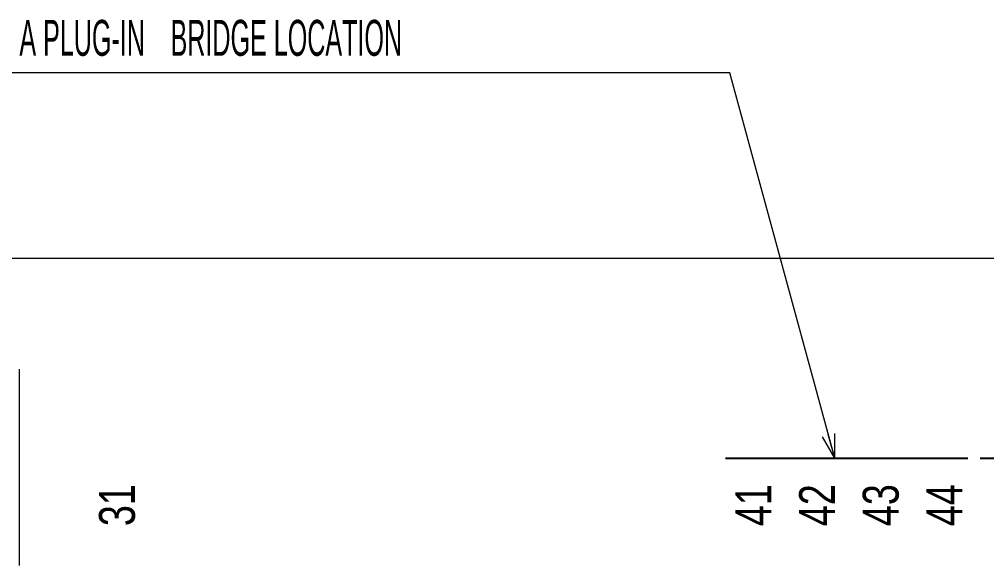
# Model space of a CAD drawing. Header units: millimetres. Extents: x 7 to 587, y 2 to 418.
# Drawn here: x 317.5 to 395.8, y 270.1 to 314.3 of the extents above; entities that cross this region are included whole.
import ezdxf
from ezdxf.enums import TextEntityAlignment as Align

# ---------------------------------------------------------------- set-up
doc = ezdxf.new("R2010")
doc.units = ezdxf.units.MM
doc.layers.add('GR1_15', color=7, linetype='Continuous')
doc.layers.add('GR1_16', color=7, linetype='Continuous')
doc.styles.add('HG丸ｺﾞｼｯｸM-PRO', font='')
doc.styles.get('HG丸ｺﾞｼｯｸM-PRO').set_extended_font_data('HG丸ｺﾞｼｯｸM-PRO')

# ---------------------------------------------------------------- blocks, each defined once
blk = doc.blocks.new('FXTIP_ARROW_S')
at = {"color": 0, "linetype": 'Continuous', "lineweight": -2}
for q in [(-1, 0), (-0.966, 0.259), (-0.966, -0.259)]:
    blk.add_line((0, 0), q, dxfattribs=at)

msp = doc.modelspace()

# ---------------------------------------------------------------- linework, layer by layer
at = {"layer": 'GR1_15', "color": 4, "linetype": 'Continuous', "lineweight": 13}
for p, q in [((375, 310), (250, 310)), ((383.486, 278.8), (375, 310))]:
    msp.add_line(p, q, dxfattribs=at)
at = {"layer": 'GR1_16', "color": 4, "linetype": 'Continuous', "lineweight": 13}
for p, q in [((90, 295), (530, 295)), ((317.5, 270.1), (317.5, 286))]:
    msp.add_line(p, q, dxfattribs=at)
at = {"layer": 'GR1_16', "color": 2, "linetype": 'Continuous', "lineweight": 25}
for p, q in [((374.65, 278.8), (394.25, 278.8)), ((395.25, 278.8), (420, 278.8))]:
    msp.add_line(p, q, dxfattribs=at)

# ---------------------------------------------------------------- block references
at = {"layer": 'GR1_15', "color": 4, "linetype": 'Continuous', "lineweight": 13, "xscale": 2, "yscale": 2, "rotation": 285.2162231028757}
msp.add_blockref('FXTIP_ARROW_S', (383.486, 278.8), dxfattribs=at)

# ---------------------------------------------------------------- texts
at = {"layer": 'GR1_15', "color": 3, "linetype": 'Continuous', "lineweight": 35, "style": 'HG丸ｺﾞｼｯｸM-PRO', "width": 0.522206}
msp.add_text('A BAR ABOVE THE NUMBERS INDICATES A PLUG-IN\u3000BRIDGE LOCATION', height=2.90909, dxfattribs=at).set_placement((312.5, 310.5), align=Align.BOTTOM_CENTER)
at = {"layer": 'GR1_16', "color": 3, "linetype": 'Continuous', "lineweight": 35, "style": 'HG丸ｺﾞｼｯｸM-PRO', "width": 0.784542}
for s, p in [('31', (325.4, 275)), ('41', (376.9, 275)), ('42', (382.05, 275)), ('43', (387.2, 275)), ('44', (392.35, 275))]:
    msp.add_text(s, height=2.9091, rotation=90, dxfattribs=at).set_placement(p, align=Align.MIDDLE_CENTER)

doc.saveas('drawing.dxf')
